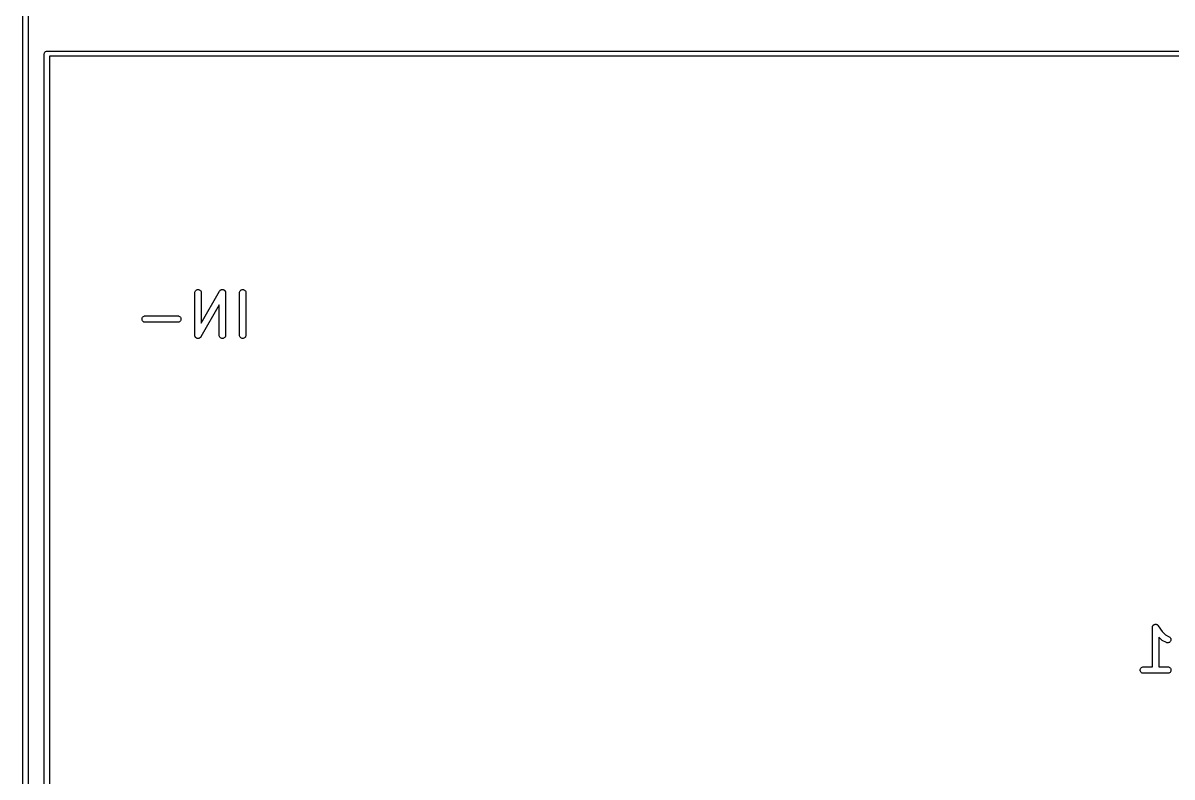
# Model space of a CAD drawing. Extents: x 37 to 98, y -173 to -16.
# Drawn here: x 37.44 to 64.39, y -109.71 to -92.03 of the extents above; entities that cross this region are included whole.
import ezdxf

# ---------------------------------------------------------------- set-up
doc = ezdxf.new("R2010")
doc.units = 0
doc.layers.add('BLACK', color=7, linetype='CONTINUOUS')

msp = doc.modelspace()

# ---------------------------------------------------------------- linework, layer by layer
at = {"layer": 'BLACK', "linetype": 'CONTINUOUS'}
for p, q in [((37.44, -116.003), (37.44, -15.9971)), ((37.56, -15.9971), (37.56, -116.003)), ((37.9769, -92.6943), (37.9882, -92.6909)), ((37.9882, -92.6909), (37.9971, -92.69)), ((37.9971, -92.69), (38, -92.6897)), ((38, -92.6897), (38.0029, -92.69)), ((38.0029, -92.69), (90.8241, -92.69)), ((37.9397, -92.75), (37.9409, -92.7382)), ((37.94, -92.7529), (37.9397, -92.75)), ((37.94, -121.747), (37.94, -92.7529)), ((37.9409, -92.7382), (37.9443, -92.7269)), ((37.9443, -92.7269), (37.9499, -92.7165)), ((37.9499, -92.7165), (37.9574, -92.7074)), ((37.9574, -92.7074), (37.9665, -92.6999)), ((37.9665, -92.6999), (37.9769, -92.6943)), ((90.7625, -92.81), (38.06, -92.81)), ((38.06, -92.81), (38.06, -121.69)), ((41.4702, -98.3513), (41.4719, -98.3368)), ((41.4719, -98.3368), (41.4763, -98.3228)), ((41.4763, -98.3228), (41.4834, -98.31)), ((41.4834, -98.31), (41.4928, -98.2988)), ((41.4928, -98.2988), (41.5042, -98.2896)), ((41.5042, -98.2896), (41.5171, -98.2828)), ((41.5171, -98.2828), (41.5312, -98.2787)), ((41.5312, -98.2787), (41.5458, -98.2774)), ((41.5458, -98.2774), (41.5603, -98.2789)), ((41.5603, -98.2789), (41.5743, -98.2832)), ((41.5743, -98.2832), (41.5872, -98.2902)), ((41.5872, -98.2902), (41.5985, -98.2995)), ((41.5985, -98.2995), (41.6077, -98.3109)), ((41.6077, -98.3109), (41.6146, -98.3238)), ((41.6146, -98.3238), (41.6188, -98.3378)), ((41.6188, -98.3378), (41.6202, -98.3524)), ((41.6202, -99.07), (42.0515, -98.3152)), ((42.0515, -98.3152), (42.0521, -98.3143)), ((42.0521, -98.3143), (42.0536, -98.3122)), ((42.0536, -98.3122), (42.0548, -98.31)), ((42.0548, -98.31), (42.0579, -98.3063)), ((42.0579, -98.3063), (42.0607, -98.3024)), ((42.0607, -98.3024), (42.0626, -98.3007)), ((42.0626, -98.3007), (42.0642, -98.2988)), ((42.0642, -98.2988), (42.0679, -98.2958)), ((42.0679, -98.2958), (42.0715, -98.2925)), ((42.0715, -98.2925), (42.0736, -98.2912)), ((42.0736, -98.2912), (42.0756, -98.2896)), ((42.0756, -98.2896), (42.0799, -98.2874)), ((42.0799, -98.2874), (42.084, -98.2849)), ((42.084, -98.2849), (42.0863, -98.284)), ((42.0863, -98.284), (42.0886, -98.2828)), ((42.0886, -98.2828), (42.0932, -98.2815)), ((42.0932, -98.2815), (42.0977, -98.2798)), ((42.0977, -98.2798), (42.1002, -98.2794)), ((42.1002, -98.2794), (42.1026, -98.2787)), ((42.1026, -98.2787), (42.1074, -98.2783)), ((42.1074, -98.2783), (42.1121, -98.2775)), ((42.1121, -98.2775), (42.1147, -98.2776)), ((42.1147, -98.2776), (42.1172, -98.2774)), ((42.1172, -98.2774), (42.122, -98.2779)), ((42.122, -98.2779), (42.1268, -98.2781)), ((42.1268, -98.2781), (42.1292, -98.2786)), ((42.1292, -98.2786), (42.1317, -98.2789)), ((42.1317, -98.2789), (42.1363, -98.2803)), ((42.1363, -98.2803), (42.141, -98.2814)), ((42.141, -98.2814), (42.1433, -98.2825)), ((42.1433, -98.2825), (42.1457, -98.2832)), ((42.1457, -98.2832), (42.15, -98.2855)), ((42.15, -98.2855), (42.1543, -98.2875)), ((42.1543, -98.2875), (42.1564, -98.289)), ((42.1564, -98.289), (42.1586, -98.2902)), ((42.1586, -98.2902), (42.1623, -98.2933)), ((42.1623, -98.2933), (42.1662, -98.2961)), ((42.1662, -98.2961), (42.1679, -98.2979)), ((42.1679, -98.2979), (42.1699, -98.2995)), ((42.1699, -98.2995), (42.1729, -98.3033)), ((42.1729, -98.3033), (42.1762, -98.3068)), ((42.1762, -98.3068), (42.1775, -98.3089)), ((42.1775, -98.3089), (42.1791, -98.3109)), ((42.1791, -98.3109), (42.1814, -98.3151)), ((42.1814, -98.3151), (42.1839, -98.3192)), ((42.1839, -98.3192), (42.1848, -98.3216)), ((42.1848, -98.3216), (42.186, -98.3238)), ((42.186, -98.3238), (42.1874, -98.3284)), ((42.1874, -98.3284), (42.1891, -98.3329)), ((42.1891, -98.3329), (42.1895, -98.3354)), ((42.1895, -98.3354), (42.1902, -98.3378)), ((42.1902, -98.3378), (42.1907, -98.3426)), ((42.1907, -98.3426), (42.1915, -98.3473)), ((42.1915, -98.3473), (42.1914, -98.3499)), ((42.1914, -98.3499), (42.1917, -98.3524)), ((42.5179, -98.3513), (42.5195, -98.3368)), ((42.5195, -98.3368), (42.5239, -98.3228)), ((42.5239, -98.3228), (42.531, -98.31)), ((42.531, -98.31), (42.5404, -98.2988)), ((42.5404, -98.2988), (42.5518, -98.2896)), ((42.5518, -98.2896), (42.5648, -98.2828)), ((42.5648, -98.2828), (42.5788, -98.2787)), ((42.5788, -98.2787), (42.5934, -98.2774)), ((42.5934, -98.2774), (42.6079, -98.2789)), ((42.6079, -98.2789), (42.6219, -98.2832)), ((42.6219, -98.2832), (42.6348, -98.2902)), ((42.6348, -98.2902), (42.6461, -98.2995)), ((42.6461, -98.2995), (42.6553, -98.3109)), ((42.6553, -98.3109), (42.6622, -98.3238)), ((42.6622, -98.3238), (42.6664, -98.3378)), ((42.6664, -98.3378), (42.6679, -98.3524)), ((41.4702, -98.3524), (41.4702, -98.3513)), ((41.4702, -99.3524), (41.4702, -98.3524)), ((41.6202, -98.3524), (41.6202, -99.07)), ((42.1917, -98.3524), (42.1917, -99.3524)), ((42.5179, -98.3524), (42.5179, -98.3513)), ((42.5179, -99.3524), (42.5179, -98.3524)), ((42.6679, -98.3524), (42.6679, -99.3524)), ((42.0417, -98.6348), (41.6104, -99.3896)), ((42.0417, -99.3524), (42.0417, -98.6348)), ((40.2321, -98.9709), (40.2337, -98.9563)), ((40.2335, -98.9855), (40.2321, -98.9709)), ((40.2376, -98.9995), (40.2335, -98.9855)), ((40.2337, -98.9563), (40.238, -98.9424)), ((40.2444, -99.0125), (40.2376, -98.9995)), ((40.238, -98.9424), (40.245, -98.9295)), ((40.2536, -99.0239), (40.2444, -99.0125)), ((40.245, -98.9295), (40.2543, -98.9182)), ((40.2648, -99.0333), (40.2536, -99.0239)), ((40.2543, -98.9182), (40.2656, -98.909)), ((40.2776, -99.0404), (40.2648, -99.0333)), ((40.2656, -98.909), (40.2786, -98.9021)), ((40.2915, -99.0448), (40.2776, -99.0404)), ((40.2786, -98.9021), (40.2926, -98.8979)), ((40.3061, -99.0464), (40.2915, -99.0448)), ((40.2926, -98.8979), (40.3071, -98.8964)), ((40.3071, -99.0464), (40.3061, -99.0464)), ((40.3071, -98.8964), (41.069, -98.8964)), ((41.069, -99.0464), (40.3071, -99.0464)), ((41.069, -98.8964), (41.0701, -98.8964)), ((41.0836, -99.045), (41.069, -99.0464)), ((41.0701, -98.8964), (41.0846, -98.8981)), ((41.0976, -99.0408), (41.0836, -99.045)), ((41.0846, -98.8981), (41.0986, -98.9025)), ((41.1106, -99.0339), (41.0976, -99.0408)), ((41.0986, -98.9025), (41.1114, -98.9095)), ((41.1219, -99.0246), (41.1106, -99.0339)), ((41.1114, -98.9095), (41.1226, -98.919)), ((41.1312, -99.0134), (41.1219, -99.0246)), ((41.1226, -98.919), (41.1318, -98.9304)), ((41.1382, -99.0005), (41.1312, -99.0134)), ((41.1318, -98.9304), (41.1386, -98.9433)), ((41.1425, -98.9865), (41.1382, -99.0005)), ((41.1386, -98.9433), (41.1427, -98.9574)), ((41.144, -98.972), (41.1425, -98.9865)), ((41.1427, -98.9574), (41.144, -98.972)), ((41.4705, -99.3549), (41.4702, -99.3524)), ((41.4704, -99.3574), (41.4705, -99.3549)), ((41.4712, -99.3622), (41.4704, -99.3574)), ((41.4717, -99.3669), (41.4712, -99.3622)), ((41.4724, -99.3694), (41.4717, -99.3669)), ((41.4728, -99.3719), (41.4724, -99.3694)), ((41.4745, -99.3764), (41.4728, -99.3719)), ((41.4759, -99.381), (41.4745, -99.3764)), ((41.4771, -99.3832), (41.4759, -99.381)), ((41.478, -99.3856), (41.4771, -99.3832)), ((41.4805, -99.3896), (41.478, -99.3856)), ((41.4828, -99.3939), (41.4805, -99.3896)), ((41.4844, -99.3958), (41.4828, -99.3939)), ((41.4857, -99.398), (41.4844, -99.3958)), ((41.489, -99.4015), (41.4857, -99.398)), ((41.492, -99.4052), (41.489, -99.4015)), ((41.494, -99.4068), (41.492, -99.4052)), ((41.4957, -99.4087), (41.494, -99.4068)), ((41.4996, -99.4115), (41.4957, -99.4087)), ((41.5033, -99.4146), (41.4996, -99.4115)), ((41.5055, -99.4158), (41.5033, -99.4146)), ((41.5076, -99.4172), (41.5055, -99.4158)), ((41.5119, -99.4192), (41.5076, -99.4172)), ((41.5162, -99.4215), (41.5119, -99.4192)), ((41.5186, -99.4223), (41.5162, -99.4215)), ((41.5209, -99.4233), (41.5186, -99.4223)), ((41.5256, -99.4244), (41.5209, -99.4233)), ((41.5302, -99.4258), (41.5256, -99.4244)), ((41.5327, -99.4261), (41.5302, -99.4258)), ((41.5351, -99.4267), (41.5327, -99.4261)), ((41.5399, -99.4269), (41.5351, -99.4267)), ((41.5447, -99.4274), (41.5399, -99.4269)), ((41.5472, -99.4271), (41.5447, -99.4274)), ((41.5498, -99.4272), (41.5472, -99.4271)), ((41.5545, -99.4265), (41.5498, -99.4272)), ((41.5593, -99.4261), (41.5545, -99.4265)), ((41.5617, -99.4253), (41.5593, -99.4261)), ((41.5642, -99.4249), (41.5617, -99.4253)), ((41.5687, -99.4233), (41.5642, -99.4249)), ((41.5733, -99.4219), (41.5687, -99.4233)), ((41.5756, -99.4207), (41.5733, -99.4219)), ((41.5779, -99.4199), (41.5756, -99.4207)), ((41.582, -99.4174), (41.5779, -99.4199)), ((41.5863, -99.4151), (41.582, -99.4174)), ((41.5883, -99.4136), (41.5863, -99.4151)), ((41.5904, -99.4122), (41.5883, -99.4136)), ((41.594, -99.409), (41.5904, -99.4122)), ((41.5977, -99.406), (41.594, -99.409)), ((41.5993, -99.404), (41.5977, -99.406)), ((41.6012, -99.4023), (41.5993, -99.404)), ((41.604, -99.3984), (41.6012, -99.4023)), ((41.6071, -99.3948), (41.604, -99.3984)), ((41.6083, -99.3925), (41.6071, -99.3948)), ((41.6098, -99.3905), (41.6083, -99.3925)), ((41.6104, -99.3896), (41.6098, -99.3905)), ((42.0431, -99.3669), (42.0417, -99.3524)), ((42.0473, -99.381), (42.0431, -99.3669)), ((42.0542, -99.3939), (42.0473, -99.381)), ((42.0634, -99.4052), (42.0542, -99.3939)), ((42.0747, -99.4146), (42.0634, -99.4052)), ((42.0876, -99.4215), (42.0747, -99.4146)), ((42.1016, -99.4258), (42.0876, -99.4215)), ((42.1161, -99.4274), (42.1016, -99.4258)), ((42.1307, -99.4261), (42.1161, -99.4274)), ((42.1448, -99.4219), (42.1307, -99.4261)), ((42.1577, -99.4151), (42.1448, -99.4219)), ((42.1691, -99.406), (42.1577, -99.4151)), ((42.1786, -99.3948), (42.1691, -99.406)), ((42.1856, -99.3819), (42.1786, -99.3948)), ((42.19, -99.368), (42.1856, -99.3819)), ((42.1917, -99.3534), (42.19, -99.368)), ((42.1917, -99.3524), (42.1917, -99.3534)), ((42.5193, -99.3669), (42.5179, -99.3524)), ((42.5235, -99.381), (42.5193, -99.3669)), ((42.5304, -99.3939), (42.5235, -99.381)), ((42.5396, -99.4052), (42.5304, -99.3939)), ((42.5509, -99.4146), (42.5396, -99.4052)), ((42.5638, -99.4215), (42.5509, -99.4146)), ((42.5778, -99.4258), (42.5638, -99.4215)), ((42.5923, -99.4274), (42.5778, -99.4258)), ((42.6069, -99.4261), (42.5923, -99.4274)), ((42.621, -99.4219), (42.6069, -99.4261)), ((42.6339, -99.4151), (42.621, -99.4219)), ((42.6453, -99.406), (42.6339, -99.4151)), ((42.6547, -99.3948), (42.6453, -99.406)), ((42.6618, -99.3819), (42.6547, -99.3948)), ((42.6662, -99.368), (42.6618, -99.3819)), ((42.6679, -99.3534), (42.6662, -99.368)), ((42.6679, -99.3524), (42.6679, -99.3534)), ((63.9347, -106.166), (63.938, -106.16)), ((63.938, -106.16), (63.9381, -106.16)), ((63.9381, -106.16), (63.9428, -106.154)), ((63.9381, -106.16), (63.9381, -106.16)), ((63.9428, -106.154), (63.9474, -106.149)), ((63.9474, -106.149), (63.9475, -106.149)), ((63.9475, -106.149), (63.9531, -106.144)), ((63.9475, -106.149), (63.9475, -106.149)), ((63.9531, -106.144), (63.9588, -106.14)), ((63.9588, -106.14), (63.9589, -106.14)), ((63.9589, -106.14), (63.9653, -106.136)), ((63.9589, -106.14), (63.9589, -106.14)), ((63.9653, -106.136), (63.9718, -106.133)), ((63.9718, -106.133), (63.9719, -106.133)), ((63.9719, -106.133), (63.9788, -106.131)), ((63.9719, -106.133), (63.9719, -106.133)), ((63.9788, -106.131), (63.9858, -106.129)), ((63.9858, -106.129), (63.9859, -106.129)), ((63.9859, -106.129), (63.993, -106.128)), ((63.9859, -106.129), (63.9859, -106.129)), ((63.993, -106.128), (64.0004, -106.127)), ((64.0004, -106.127), (64.0005, -106.127)), ((64.0005, -106.127), (64.0005, -106.127)), ((64.0005, -106.127), (64.0076, -106.128)), ((64.0076, -106.128), (64.015, -106.129)), ((64.015, -106.129), (64.015, -106.129)), ((64.015, -106.129), (64.0151, -106.129)), ((64.0151, -106.129), (64.0222, -106.131)), ((64.0222, -106.131), (64.029, -106.133)), ((64.029, -106.133), (64.029, -106.133)), ((64.029, -106.133), (64.0291, -106.133)), ((64.0291, -106.133), (64.0357, -106.137)), ((64.0357, -106.137), (64.0418, -106.14)), ((64.0418, -106.14), (64.0419, -106.14)), ((64.0419, -106.14), (64.0419, -106.14)), ((64.0419, -106.14), (64.0475, -106.145)), ((64.0475, -106.145), (64.0531, -106.149)), ((64.0531, -106.149), (64.0532, -106.149)), ((64.0532, -106.149), (64.0532, -106.15)), ((64.0532, -106.15), (64.0577, -106.155)), ((64.0577, -106.155), (64.0624, -106.161)), ((64.0624, -106.161), (64.1535, -106.297)), ((63.925, -106.201), (63.9258, -106.194)), ((63.925, -106.202), (63.925, -106.201)), ((63.925, -106.201), (63.925, -106.201)), ((63.925, -106.201), (63.925, -106.201)), ((63.925, -106.201), (63.925, -106.201)), ((63.925, -107.127), (63.925, -106.202)), ((63.9258, -106.194), (63.9266, -106.187)), ((63.9266, -106.187), (63.9289, -106.18)), ((63.9266, -106.187), (63.9266, -106.187)), ((63.9266, -106.187), (63.9266, -106.187)), ((63.9289, -106.18), (63.931, -106.173)), ((63.931, -106.173), (63.931, -106.173)), ((63.931, -106.173), (63.9311, -106.173)), ((63.9311, -106.173), (63.9347, -106.166)), ((64.1374, -106.494), (64.075, -106.431)), ((64.075, -106.431), (64.075, -107.127)), ((64.1535, -106.297), (64.2349, -106.379)), ((64.2349, -106.379), (64.3193, -106.421)), ((64.3193, -106.421), (64.3202, -106.421)), ((64.3202, -106.421), (64.3325, -106.429)), ((64.3325, -106.429), (64.343, -106.44)), ((64.1407, -106.496), (64.1374, -106.494)), ((64.1437, -106.499), (64.1407, -106.496)), ((64.1463, -106.501), (64.1437, -106.499)), ((64.1488, -106.503), (64.1463, -106.501)), ((64.1525, -106.505), (64.1488, -106.503)), ((64.156, -106.507), (64.1525, -106.505)), ((64.1569, -106.508), (64.156, -106.507)), ((64.2522, -106.555), (64.1569, -106.508)), ((64.2658, -106.56), (64.2522, -106.555)), ((64.2803, -106.563), (64.2658, -106.56)), ((64.2949, -106.563), (64.2803, -106.563)), ((64.3092, -106.559), (64.2949, -106.563)), ((64.3226, -106.553), (64.3092, -106.559)), ((64.3346, -106.545), (64.3226, -106.553)), ((64.3447, -106.534), (64.3346, -106.545)), ((64.343, -106.44), (64.3513, -106.452)), ((64.3526, -106.522), (64.3447, -106.534)), ((64.3513, -106.452), (64.3571, -106.465)), ((64.3579, -106.508), (64.3526, -106.522)), ((64.3571, -106.465), (64.3602, -106.479)), ((64.3605, -106.494), (64.3579, -106.508)), ((64.3602, -106.479), (64.3605, -106.494)), ((63.6393, -107.202), (63.6408, -107.187)), ((63.6406, -107.216), (63.6393, -107.202)), ((63.6447, -107.23), (63.6406, -107.216)), ((63.6408, -107.187), (63.6451, -107.173)), ((63.6515, -107.243), (63.6447, -107.23)), ((63.6451, -107.173), (63.6521, -107.16)), ((63.6521, -107.16), (63.6614, -107.149)), ((63.6614, -107.149), (63.6728, -107.14)), ((63.6728, -107.14), (63.6857, -107.133)), ((63.6857, -107.133), (63.6997, -107.129)), ((63.6997, -107.129), (63.7143, -107.127)), ((63.7143, -107.127), (63.925, -107.127)), ((64.075, -107.127), (64.2857, -107.127)), ((64.2857, -107.127), (64.2868, -107.127)), ((64.2868, -107.127), (64.3013, -107.129)), ((64.3013, -107.129), (64.3153, -107.133)), ((64.3153, -107.133), (64.3281, -107.14)), ((64.3281, -107.14), (64.3393, -107.15)), ((64.3393, -107.15), (64.3485, -107.161)), ((64.3549, -107.231), (64.3479, -107.244)), ((64.3485, -107.161), (64.3553, -107.174)), ((64.3592, -107.217), (64.3549, -107.231)), ((64.3553, -107.174), (64.3594, -107.188)), ((64.3607, -107.203), (64.3592, -107.217)), ((64.3594, -107.188), (64.3607, -107.203)), ((63.6607, -107.255), (63.6515, -107.243)), ((63.6719, -107.264), (63.6607, -107.255)), ((63.6847, -107.271), (63.6719, -107.264)), ((63.6987, -107.276), (63.6847, -107.271)), ((63.7132, -107.277), (63.6987, -107.276)), ((63.7143, -107.277), (63.7132, -107.277)), ((64.2857, -107.277), (63.7143, -107.277)), ((64.3003, -107.276), (64.2857, -107.277)), ((64.3143, -107.272), (64.3003, -107.276)), ((64.3272, -107.265), (64.3143, -107.272)), ((64.3386, -107.256), (64.3272, -107.265)), ((64.3479, -107.244), (64.3386, -107.256))]:
    msp.add_line(p, q, dxfattribs=at)

doc.saveas('drawing.dxf')
